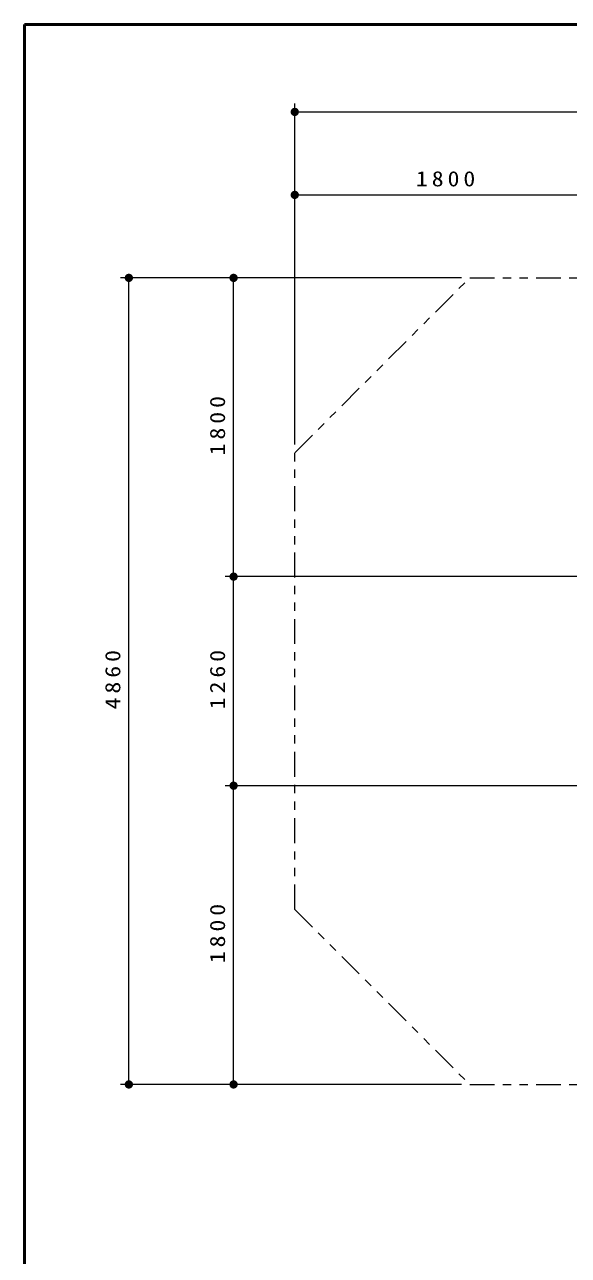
# Model space of a CAD drawing. Units: millimetres on the paper, with parts at other scales. Extents: x -365 to 0, y -40 to 257.
# Drawn here: x -365 to -299.4, y 108.7 to 257 of the extents above; entities that cross this region are included whole.
import ezdxf

# ---------------------------------------------------------------- set-up
doc = ezdxf.new("R2010")
doc.units = ezdxf.units.MM
doc.linetypes.add('USER3', pattern=[8, 3, -1, 1, -1, 1, -1])
doc.layers.add('LY_1', color=7, linetype='Continuous', lineweight=25)
doc.styles.add('ＭＳ ゴシック', font='')
doc.styles.get('ＭＳ ゴシック').set_extended_font_data('MS Gothic')

# ---------------------------------------------------------------- blocks, each defined once
blk = doc.blocks.new('filled_dot')
at = {"color": 0, "linetype": 'Continuous', "lineweight": -2, "const_width": 1.25}
blk.add_lwpolyline([(-0.625, 0, 1), (0.625, 0, 1)], format="xyb", close=True, dxfattribs=at)

msp = doc.modelspace()

# ---------------------------------------------------------------- linework, layer by layer
at = {"layer": 'LY_1', "lineweight": 50}
for p, q in [((0, 257), (-365, 257)), ((-365, 257), (-365, 0))]:
    msp.add_line(p, q, dxfattribs=at)
at = {"layer": 'LY_1', "lineweight": 13}
for p, q in [((-332.431, 206.39), (-332.431, 247.478)), ((-332.431, 246.478), (-179.744, 246.478)), ((-332.431, 236.478), (-296.431, 236.478)), ((-312.343, 226.478), (-353.431, 226.478)), ((-352.431, 129.278), (-352.431, 226.478)), ((-339.805, 190.478), (-339.805, 226.478)), ((-263.891, 190.478), (-340.805, 190.478)), ((-339.805, 165.278), (-339.805, 190.478)), ((-263.891, 165.278), (-340.805, 165.278)), ((-339.805, 129.278), (-339.805, 165.278)), ((-312.343, 129.278), (-353.431, 129.278))]:
    msp.add_line(p, q, dxfattribs=at)
at = {"layer": 'LY_1', "linetype": 'USER3', "lineweight": 13}
for p, q in [((-332.431, 205.39), (-311.343, 226.478)), ((-311.343, 226.478), (-200.832, 226.478)), ((-332.431, 150.367), (-332.431, 205.39)), ((-332.431, 150.367), (-311.343, 129.278)), ((-311.343, 129.278), (-200.832, 129.278))]:
    msp.add_line(p, q, dxfattribs=at)

# ---------------------------------------------------------------- block references
at = {"layer": 'LY_1', "lineweight": 13, "xscale": 0.4, "yscale": 0.4}
for p in [(-332.431, 246.478), (-332.431, 236.478)]:
    msp.add_blockref('filled_dot', p, dxfattribs=at)
for p, rotation in [((-352.431, 226.478), 270), ((-339.805, 226.478), 270), ((-339.805, 190.478), 90), ((-339.805, 190.478), 270), ((-339.805, 165.278), 270), ((-339.805, 165.278), 90), ((-352.431, 129.278), 90), ((-339.805, 129.278), 90)]:
    msp.add_blockref('filled_dot', p, dxfattribs=dict(at, rotation=rotation))

# ---------------------------------------------------------------- texts
at = {"layer": 'LY_1', "insert": (-314.01, 237.478), "char_height": 1.833, "attachment_point": 8, "style": 'ＭＳ ゴシック'}
msp.add_mtext('\\T1.33;\\W1.15;1800', dxfattribs=at)
at = {"layer": 'LY_1', "char_height": 1.833, "attachment_point": 8, "rotation": 90, "style": 'ＭＳ ゴシック'}
for s, insert in [('\\T1.33;\\W1.15;1800', (-340.805, 208.9)), ('\\T1.33;\\W1.15;4860', (-353.431, 178.288)), ('\\T1.33;\\W1.15;1260', (-340.805, 178.302)), ('\\T1.33;\\W1.15;1800', (-340.805, 147.7))]:
    msp.add_mtext(s, dxfattribs=dict(at, insert=insert))

doc.saveas('drawing.dxf')
